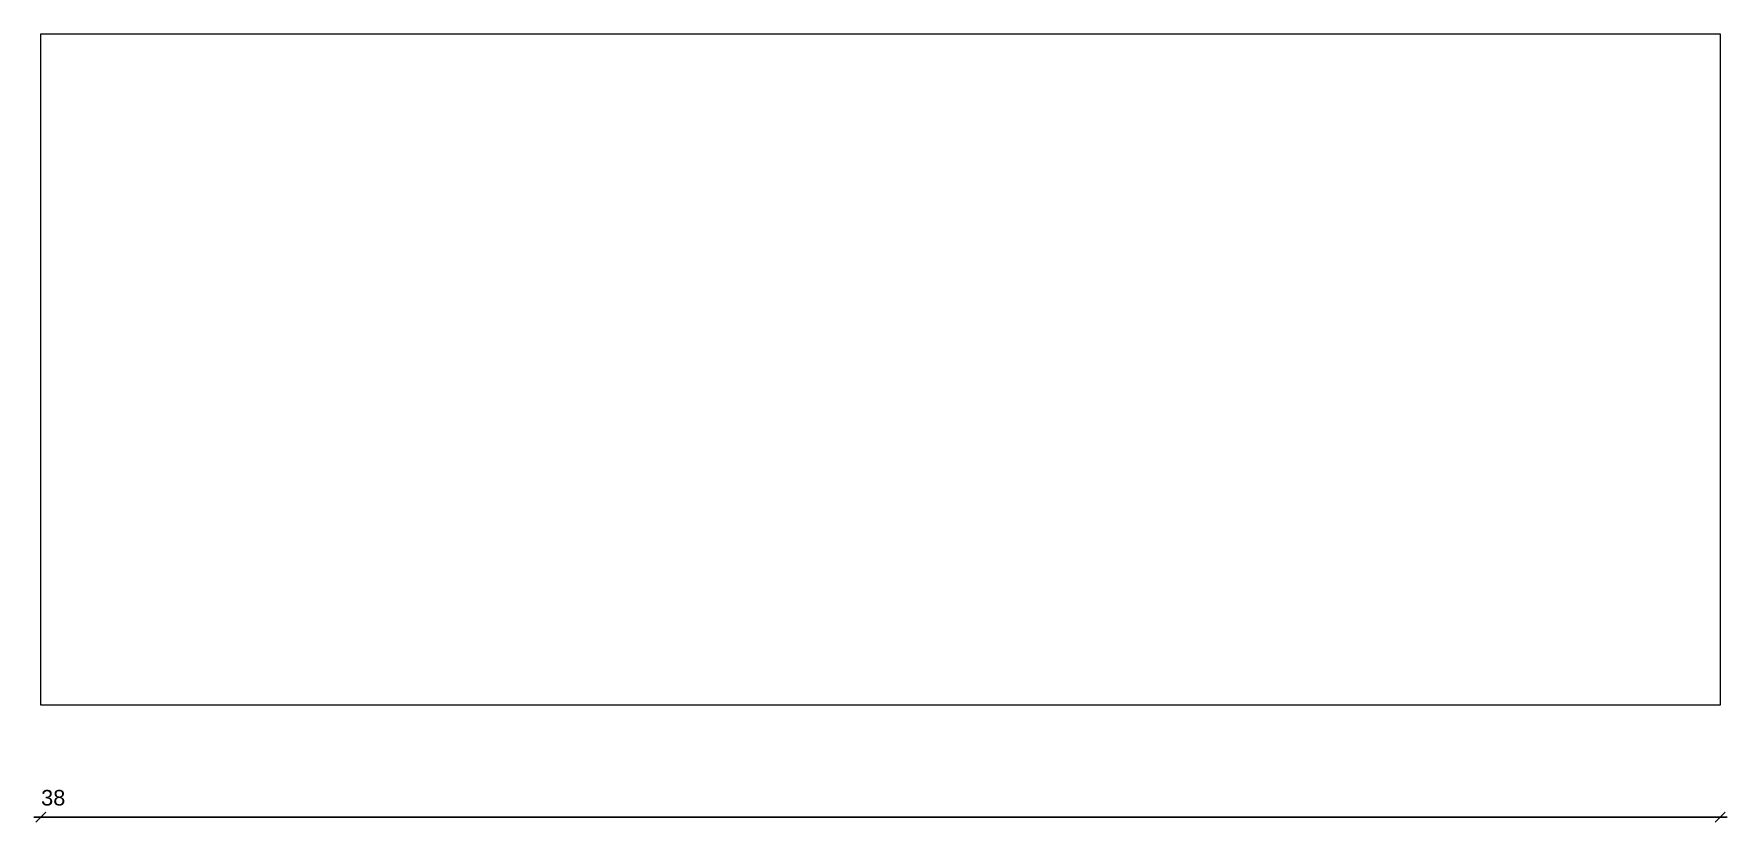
# Model space of a CAD drawing. Header units: centimetres. Extents: x 2.4 to 40.8, y 2.4 to 20.3.
import ezdxf

# ---------------------------------------------------------------- set-up
doc = ezdxf.new("R2010")
doc.units = ezdxf.units.CM
doc.header["$LTSCALE"] = 0.1
doc.header["$PDMODE"] = 1
doc.header["$PDSIZE"] = -2
doc.layers.add('Dimension', color=7, linetype='Continuous', lineweight=5)
doc.layers.add('None', color=7, linetype='Continuous', lineweight=5)
doc.styles.add('Arial', font='Arial.ttf')
doc.dimstyles.new('Arch', dxfattribs={"dimtxt": 0.353053, "dimasz": 0.224482, "dimexe": 0.3175, "dimexo": 0.15875, "dimgap": 0.15875, "dimtad": 1, "dimtxsty": 'Arial', "dimblk": 'VW_SLASH', "dimblk1": 'VW_SLASH', "dimblk2": 'VW_SLASH', "dimcen": 0, "dimdle": 0.15875, "dimazin": 0, "dimtfac": 1, "dimtix": 1, "dimtmove": 0, "dimatfit": 0, "dimldrblk": 'VW_FILLEDARROW', "dimfxl": 1, "dimfrac": 2, "dimtolj": 1, "dimarcsym": 0})

# ---------------------------------------------------------------- blocks, each defined once
blk = doc.blocks.new('VW_SLASH')
at = {"color": 0, "linetype": 'ByBlock', "lineweight": -2, "transparency": 16777216}
blk.add_line((0.71, 0), (-1, 0), dxfattribs=at)
at = {"color": 0, "linetype": 'Continuous', "lineweight": 20, "transparency": 16777216, "flags": 128}
blk.add_lwpolyline([(0.5, 0.5), (-0.5, -0.5)], dxfattribs=at)
blk = doc.blocks.new('*D1')
at = {"layer": 'Defpoints', "color": 0, "transparency": 33554687}
for p in [(2.54, 5.08), (40.64, 5.08), (2.54, 2.54)]:
    blk.add_point(p, dxfattribs=at)
at = {"layer": 'Dimension', "color": 0, "linetype": 'Continuous', "lineweight": -2, "transparency": 33554687}
blk.add_line((40.416, 2.54), (2.764, 2.54), dxfattribs=at)
at = {"layer": 'Dimension', "color": 0, "lineweight": -2, "xscale": 0.224482421875, "yscale": 0.224482421875, "zscale": 0.224482421875, "rotation": 180}
blk.add_blockref('VW_SLASH', (2.54, 2.54), dxfattribs=at)
at = {"layer": 'Dimension', "color": 0, "lineweight": -2, "xscale": 0.224482421875, "yscale": 0.224482421875, "zscale": 0.224482421875}
blk.add_blockref('VW_SLASH', (40.64, 2.54), dxfattribs=at)
at = {"layer": 'Dimension', "color": 0, "lineweight": 5, "transparency": 33554687, "insert": (2.82, 2.98), "char_height": 0.3531, "attachment_point": 5, "style": 'Arial'}
blk.add_mtext('\\A1;38', dxfattribs=at)
blk = doc.blocks.new('VW_FILLEDARROW')
at = {"linetype": 'Continuous', "lineweight": 0, "transparency": 16777216}
blk.add_hatch(color=0, dxfattribs=at).paths.add_polyline_path([(-1.41, 0.38), (0, 0), (-1.41, -0.38)])
at = {"color": 0, "linetype": 'Continuous', "lineweight": 5, "transparency": 16777216, "flags": 128}
blk.add_lwpolyline([(-1.41, 0.38), (0, 0), (-1.41, -0.38)], close=True, dxfattribs=at)

msp = doc.modelspace()

# ---------------------------------------------------------------- wipeouts: each hides what was drawn before it
at = {"color": 255, "linetype": 'Continuous', "lineweight": 5, "transparency": 33554687}
msp.add_wipeout([(2.54, 20.32), (40.64, 20.32), (40.64, 5.08), (2.54, 5.08)], dxfattribs=at).dxf.layer = 'None'

# ---------------------------------------------------------------- next in the draw order: linework, layer by layer
at = {"layer": 'None', "color": 7, "linetype": 'Continuous', "lineweight": 5, "transparency": 33554687, "flags": 128}
msp.add_lwpolyline([(2.54, 20.32), (40.64, 20.32), (40.64, 5.08), (2.54, 5.08)], close=True, dxfattribs=at)

# ---------------------------------------------------------------- next in the draw order: dimensions: what is measured, and where the dimension line sits
at = {"layer": 'Dimension', "color": 7, "linetype": 'Continuous', "lineweight": 5, "transparency": 33554687}
dim = msp.add_linear_dim(base=(2.54, 2.54), p1=(40.64, 5.08), p2=(2.54, 5.08), dimstyle='Arch', override={"dimdec": 0, "dimpost": '<>', "dimtxsty": 'Arial', "dimse1": 1, "dimse2": 1, "dimtix": 0, "dimtmove": 2}, dxfattribs=at)
dim.commit()
dim.dimension.update_dxf_attribs({"geometry": '*D1', "text_midpoint": (2.82, 2.98), "dimtype": 160})

doc.saveas('drawing.dxf')
